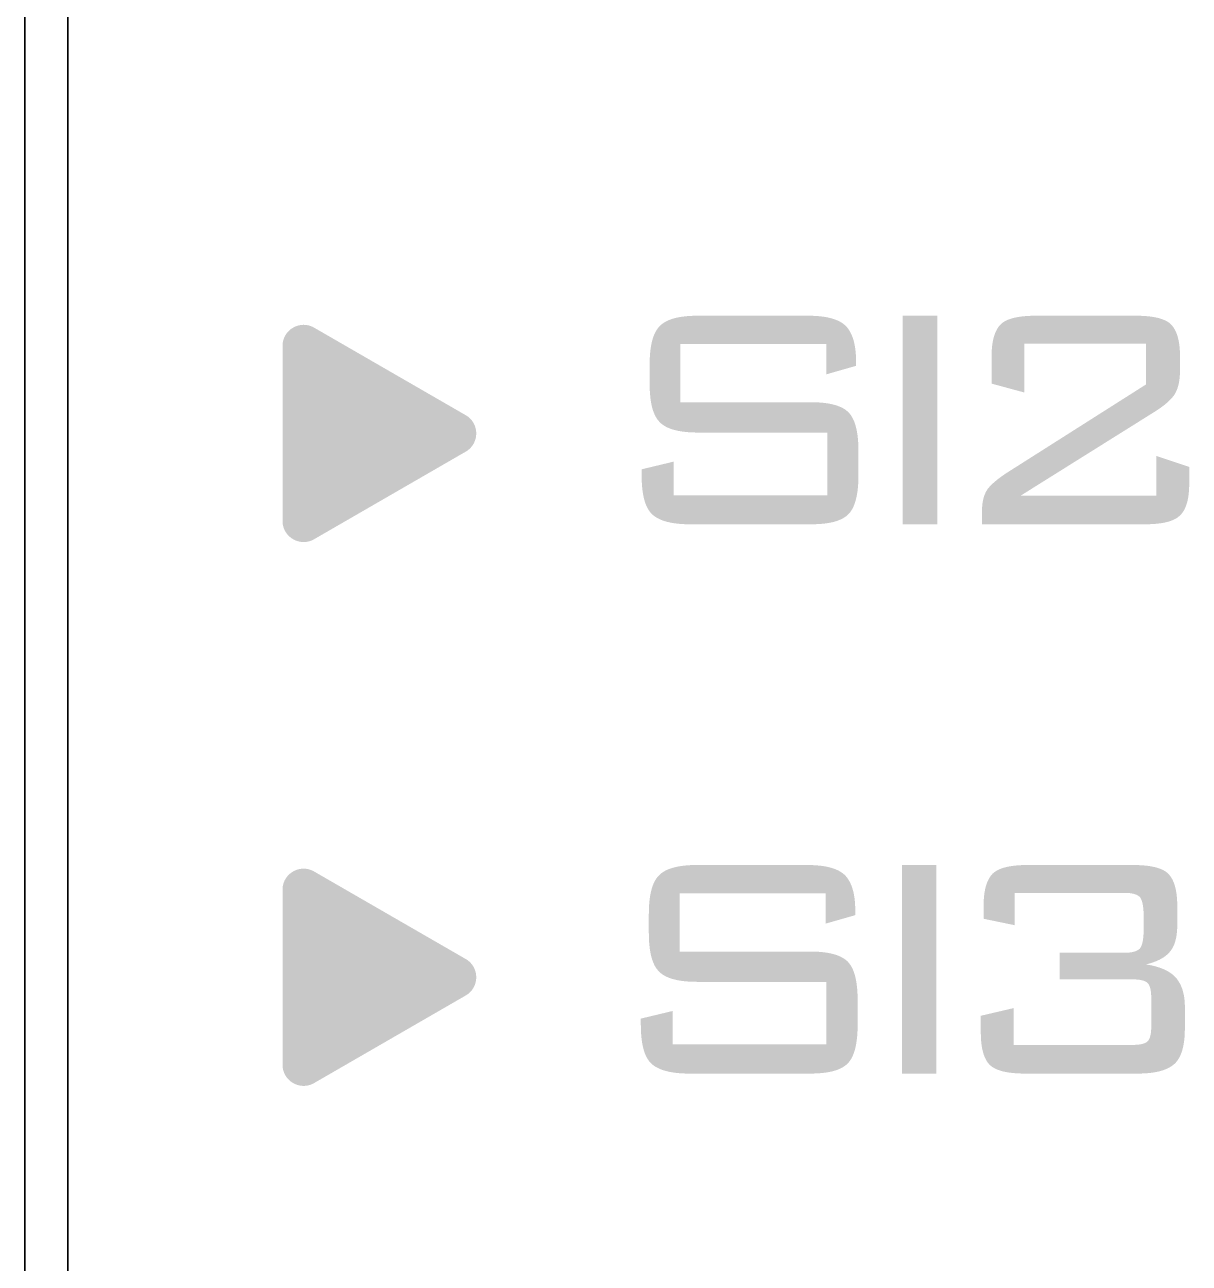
# Model space of a CAD drawing. Extents: x -45 to 645, y -160 to 467.
# Drawn here: x 204.26 to 212.39, y 161.57 to 170.21 of the extents above; entities that cross this region are included whole.
import ezdxf

# ---------------------------------------------------------------- set-up
doc = ezdxf.new("R2010")
doc.units = 0
doc.layers.add('预设值', color=7, linetype='Continuous', true_color=0x000000)

msp = doc.modelspace()

# ---------------------------------------------------------------- hatches: boundary and pattern name
at = {"layer": '预设值', "linetype": 'ByBlock'}
for points in [[(207.3382, 167.4873), (207.3428, 167.4846), (207.3472, 167.4818), (207.3514, 167.4788), (207.3555, 167.4757), (207.3595, 167.4726), (207.3633, 167.4693), (207.3669, 167.4659), (207.3705, 167.4624), (207.3738, 167.4588), (207.3771, 167.4552), (207.3802, 167.4514), (207.3831, 167.4476), (207.3859, 167.4437), (207.3886, 167.4397), (207.3911, 167.4356), (207.3935, 167.4315), (207.3957, 167.4273), (207.3978, 167.4231), (207.3997, 167.4188), (207.4015, 167.4145), (207.4032, 167.4101), (207.4047, 167.4056), (207.4061, 167.4012), (207.4073, 167.3967), (207.4084, 167.3921), (207.4093, 167.3876), (207.4101, 167.383), (207.4107, 167.3784), (207.4112, 167.3738), (207.4116, 167.3691), (207.4118, 167.3645), (207.4119, 167.3598), (207.4118, 167.3552), (207.4116, 167.3506), (207.4112, 167.3459), (207.4107, 167.3413), (207.4101, 167.3367), (207.4093, 167.3321), (207.4084, 167.3275), (207.4073, 167.323), (207.4061, 167.3185), (207.4047, 167.314), (207.4032, 167.3096), (207.4015, 167.3052), (207.3997, 167.3009), (207.3978, 167.2966), (207.3957, 167.2923), (207.3935, 167.2882), (207.3911, 167.284), (207.3886, 167.28), (207.3859, 167.276), (207.3831, 167.2721), (207.3802, 167.2683), (207.3771, 167.2645), (207.3738, 167.2609), (207.3705, 167.2573), (207.3669, 167.2538), (207.3633, 167.2504), (207.3595, 167.2471), (207.3555, 167.2439), (207.3514, 167.2409), (207.3472, 167.2379), (207.3428, 167.2351), (207.3382, 167.2323), (207.3382, 167.2323), (206.2802, 166.6212), (206.2756, 166.6187), (206.271, 166.6163), (206.2663, 166.6141), (206.2616, 166.6121), (206.2569, 166.6103), (206.2521, 166.6087), (206.2474, 166.6072), (206.2426, 166.6059), (206.2378, 166.6047), (206.233, 166.6038), (206.2282, 166.603), (206.2234, 166.6024), (206.2186, 166.6019), (206.2138, 166.6016), (206.2091, 166.6014), (206.2043, 166.6014), (206.1996, 166.6016), (206.1949, 166.6019), (206.1902, 166.6024), (206.1855, 166.603), (206.1809, 166.6038), (206.1763, 166.6047), (206.1717, 166.6057), (206.1672, 166.6069), (206.1627, 166.6083), (206.1583, 166.6098), (206.1539, 166.6114), (206.1496, 166.6131), (206.1454, 166.615), (206.1412, 166.617), (206.137, 166.6191), (206.133, 166.6214), (206.129, 166.6238), (206.125, 166.6263), (206.1212, 166.6289), (206.1174, 166.6317), (206.1138, 166.6345), (206.1102, 166.6375), (206.1067, 166.6406), (206.1033, 166.6438), (206.1, 166.6471), (206.0968, 166.6505), (206.0937, 166.6541), (206.0907, 166.6577), (206.0879, 166.6614), (206.0851, 166.6653), (206.0825, 166.6692), (206.08, 166.6732), (206.0776, 166.6773), (206.0753, 166.6815), (206.0732, 166.6858), (206.0712, 166.6902), (206.0694, 166.6947), (206.0677, 166.6993), (206.0661, 166.7039), (206.0647, 166.7086), (206.0635, 166.7134), (206.0624, 166.7183), (206.0614, 166.7232), (206.0606, 166.7283), (206.06, 166.7334), (206.0596, 166.7385), (206.0593, 166.7437), (206.0592, 166.749), (206.0592, 166.7491), (206.0592, 167.9706), (206.0593, 167.9759), (206.0596, 167.9811), (206.06, 167.9863), (206.0606, 167.9914), (206.0614, 167.9964), (206.0624, 168.0013), (206.0635, 168.0062), (206.0647, 168.011), (206.0661, 168.0157), (206.0677, 168.0203), (206.0694, 168.0249), (206.0712, 168.0293), (206.0732, 168.0337), (206.0753, 168.038), (206.0776, 168.0422), (206.08, 168.0463), (206.0825, 168.0504), (206.0851, 168.0543), (206.0879, 168.0581), (206.0907, 168.0618), (206.0937, 168.0655), (206.0968, 168.069), (206.1, 168.0724), (206.1033, 168.0757), (206.1067, 168.0789), (206.1102, 168.082), (206.1138, 168.085), (206.1174, 168.0879), (206.1212, 168.0906), (206.125, 168.0932), (206.129, 168.0957), (206.133, 168.0981), (206.137, 168.1004), (206.1412, 168.1025), (206.1454, 168.1045), (206.1496, 168.1064), (206.1539, 168.1082), (206.1583, 168.1098), (206.1627, 168.1112), (206.1672, 168.1126), (206.1717, 168.1138), (206.1763, 168.1148), (206.1809, 168.1157), (206.1855, 168.1165), (206.1902, 168.1171), (206.1949, 168.1176), (206.1996, 168.1179), (206.2043, 168.118), (206.2091, 168.118), (206.2138, 168.1179), (206.2186, 168.1176), (206.2234, 168.1171), (206.2282, 168.1164), (206.233, 168.1156), (206.2378, 168.1147), (206.2426, 168.1135), (206.2474, 168.1122), (206.2521, 168.1107), (206.2569, 168.1091), (206.2616, 168.1072), (206.2663, 168.1052), (206.271, 168.103), (206.2756, 168.1006), (206.2802, 168.098), (206.2803, 168.098)], [(209.8575, 167.7724), (209.8575, 167.9841), (209.8575, 167.9841), (208.8378, 167.9841), (208.8378, 167.9841), (208.8378, 167.5777), (208.8379, 167.5777), (209.7457, 167.5777), (209.7694, 167.5775), (209.7921, 167.5767), (209.8139, 167.5753), (209.8347, 167.5735), (209.8547, 167.571), (209.8643, 167.5696), (209.8737, 167.5681), (209.8828, 167.5664), (209.8917, 167.5645), (209.9004, 167.5626), (209.9088, 167.5604), (209.917, 167.5582), (209.925, 167.5558), (209.9327, 167.5533), (209.9402, 167.5506), (209.9474, 167.5478), (209.9544, 167.5448), (209.9612, 167.5417), (209.9677, 167.5384), (209.974, 167.535), (209.977, 167.5333), (209.98, 167.5315), (209.9829, 167.5297), (209.9858, 167.5278), (209.9886, 167.5259), (209.9914, 167.524), (209.9941, 167.522), (209.9967, 167.52), (209.9992, 167.5179), (210.0017, 167.5158), (210.0042, 167.5137), (210.0066, 167.5116), (210.0089, 167.5094), (210.0111, 167.5071), (210.0133, 167.5049), (210.0155, 167.5025), (210.0177, 167.5001), (210.0198, 167.4976), (210.0218, 167.4951), (210.0238, 167.4925), (210.0258, 167.4899), (210.0278, 167.4872), (210.0297, 167.4844), (210.0316, 167.4815), (210.0334, 167.4786), (210.0352, 167.4757), (210.037, 167.4726), (210.0387, 167.4695), (210.0421, 167.4632), (210.0453, 167.4565), (210.0484, 167.4497), (210.0513, 167.4425), (210.0541, 167.4351), (210.0568, 167.4275), (210.0593, 167.4196), (210.0617, 167.4115), (210.0639, 167.4031), (210.066, 167.3944), (210.068, 167.3855), (210.0698, 167.3763), (210.0714, 167.3669), (210.073, 167.3572), (210.0744, 167.3472), (210.0768, 167.3265), (210.0787, 167.3048), (210.08, 167.282), (210.0808, 167.2582), (210.081, 167.2333), (210.081, 167.2333), (210.081, 167.0697), (210.0808, 167.0453), (210.08, 167.0218), (210.0787, 166.9993), (210.0768, 166.9777), (210.0744, 166.9571), (210.0714, 166.9375), (210.0698, 166.928), (210.068, 166.9188), (210.066, 166.9098), (210.0639, 166.9011), (210.0617, 166.8926), (210.0593, 166.8844), (210.0568, 166.8764), (210.0541, 166.8687), (210.0513, 166.8612), (210.0484, 166.854), (210.0453, 166.847), (210.0421, 166.8403), (210.0387, 166.8339), (210.037, 166.8307), (210.0352, 166.8277), (210.0334, 166.8247), (210.0316, 166.8217), (210.0297, 166.8189), (210.0278, 166.816), (210.0258, 166.8133), (210.0238, 166.8106), (210.0218, 166.808), (210.0198, 166.8055), (210.0177, 166.803), (210.0155, 166.8006), (210.0133, 166.7982), (210.0111, 166.7959), (210.0089, 166.7937), (210.0066, 166.7915), (210.0042, 166.7894), (210.0018, 166.7872), (209.9993, 166.7852), (209.9967, 166.7831), (209.9941, 166.7811), (209.9915, 166.7791), (209.9888, 166.7772), (209.986, 166.7753), (209.9832, 166.7734), (209.9803, 166.7716), (209.9773, 166.7698), (209.9743, 166.7681), (209.9681, 166.7647), (209.9617, 166.7614), (209.955, 166.7583), (209.9481, 166.7553), (209.9409, 166.7525), (209.9335, 166.7498), (209.9259, 166.7473), (209.918, 166.7449), (209.9099, 166.7426), (209.9015, 166.7405), (209.8929, 166.7386), (209.884, 166.7367), (209.8749, 166.735), (209.8655, 166.7335), (209.8559, 166.732), (209.8359, 166.7296), (209.8149, 166.7277), (209.7929, 166.7264), (209.7698, 166.7256), (209.7457, 166.7253), (209.7457, 166.7253), (208.9048, 166.7253), (208.8807, 166.7256), (208.8576, 166.7265), (208.8354, 166.728), (208.8142, 166.7301), (208.794, 166.7327), (208.7843, 166.7342), (208.7748, 166.7359), (208.7656, 166.7377), (208.7566, 166.7397), (208.7478, 166.7418), (208.7393, 166.744), (208.7311, 166.7464), (208.723, 166.749), (208.7153, 166.7516), (208.7078, 166.7544), (208.7005, 166.7574), (208.6934, 166.7604), (208.6867, 166.7637), (208.6801, 166.767), (208.6738, 166.7705), (208.6678, 166.7741), (208.6648, 166.776), (208.662, 166.7779), (208.6592, 166.7798), (208.6564, 166.7818), (208.6537, 166.7838), (208.6511, 166.7858), (208.6485, 166.7879), (208.646, 166.79), (208.6436, 166.7921), (208.6412, 166.7943), (208.6389, 166.7965), (208.6366, 166.7987), (208.6344, 166.801), (208.6323, 166.8034), (208.6301, 166.8058), (208.628, 166.8082), (208.626, 166.8108), (208.6239, 166.8134), (208.622, 166.816), (208.62, 166.8187), (208.6181, 166.8215), (208.6162, 166.8243), (208.6144, 166.8272), (208.6126, 166.8302), (208.6108, 166.8332), (208.6091, 166.8363), (208.6057, 166.8427), (208.6025, 166.8493), (208.5994, 166.8561), (208.5965, 166.8632), (208.5937, 166.8706), (208.591, 166.8782), (208.5885, 166.886), (208.5862, 166.8941), (208.5839, 166.9025), (208.5818, 166.9111), (208.5799, 166.9199), (208.5781, 166.929), (208.5764, 166.9383), (208.5749, 166.9479), (208.5735, 166.9578), (208.5711, 166.9782), (208.5692, 166.9996), (208.5679, 167.022), (208.5671, 167.0454), (208.5668, 167.0697), (208.5668, 167.0697), (208.5668, 167.1092), (208.5669, 167.1092), (208.7903, 167.1628), (208.7903, 167.1628), (208.7903, 166.9285), (208.7904, 166.9285), (209.863, 166.9285), (209.863, 166.9286), (209.863, 167.366), (209.863, 167.366), (208.9579, 167.366), (208.9338, 167.3663), (208.9107, 167.3672), (208.8885, 167.3687), (208.8674, 167.3708), (208.8472, 167.3734), (208.8375, 167.3749), (208.8281, 167.3766), (208.8189, 167.3784), (208.8099, 167.3804), (208.8012, 167.3825), (208.7928, 167.3847), (208.7846, 167.3871), (208.7766, 167.3897), (208.769, 167.3923), (208.7615, 167.3951), (208.7544, 167.3981), (208.7475, 167.4011), (208.7408, 167.4044), (208.7344, 167.4077), (208.7283, 167.4112), (208.7253, 167.413), (208.7224, 167.4148), (208.7195, 167.4167), (208.7168, 167.4186), (208.714, 167.4205), (208.7114, 167.4225), (208.7088, 167.4245), (208.7063, 167.4265), (208.7038, 167.4286), (208.7014, 167.4307), (208.6991, 167.4328), (208.6969, 167.435), (208.6947, 167.4372), (208.6903, 167.4417), (208.6882, 167.4441), (208.686, 167.4465), (208.6839, 167.4489), (208.6819, 167.4514), (208.6798, 167.454), (208.6779, 167.4567), (208.6759, 167.4594), (208.674, 167.4622), (208.6721, 167.465), (208.6703, 167.4679), (208.6685, 167.4709), (208.6667, 167.4739), (208.665, 167.477), (208.6616, 167.4833), (208.6584, 167.4899), (208.6553, 167.4968), (208.6524, 167.5039), (208.6496, 167.5112), (208.6469, 167.5188), (208.6444, 167.5267), (208.6421, 167.5348), (208.6398, 167.5431), (208.6377, 167.5517), (208.6358, 167.5606), (208.634, 167.5696), (208.6323, 167.579), (208.6308, 167.5886), (208.6294, 167.5984), (208.627, 167.6188), (208.6251, 167.6402), (208.6238, 167.6626), (208.623, 167.686), (208.6227, 167.7103), (208.6227, 167.7103), (208.6227, 167.8373), (208.623, 167.8617), (208.6238, 167.8851), (208.6251, 167.9075), (208.627, 167.9289), (208.6294, 167.9493), (208.6308, 167.9591), (208.6323, 167.9687), (208.634, 167.978), (208.6358, 167.9871), (208.6377, 167.996), (208.6398, 168.0046), (208.6421, 168.0129), (208.6444, 168.021), (208.6469, 168.0288), (208.6496, 168.0364), (208.6524, 168.0438), (208.6553, 168.0509), (208.6584, 168.0577), (208.6616, 168.0644), (208.665, 168.0707), (208.6667, 168.0738), (208.6685, 168.0768), (208.6703, 168.0798), (208.6721, 168.0827), (208.674, 168.0855), (208.6759, 168.0883), (208.6779, 168.091), (208.6798, 168.0936), (208.6819, 168.0962), (208.6839, 168.0988), (208.686, 168.1012), (208.6882, 168.1036), (208.6903, 168.106), (208.6947, 168.1105), (208.6969, 168.1127), (208.6991, 168.1148), (208.7014, 168.117), (208.7038, 168.1191), (208.7063, 168.1211), (208.7088, 168.1232), (208.7114, 168.1252), (208.714, 168.1271), (208.7168, 168.1291), (208.7195, 168.131), (208.7224, 168.1328), (208.7253, 168.1347), (208.7283, 168.1365), (208.7344, 168.14), (208.7408, 168.1433), (208.7475, 168.1465), (208.7544, 168.1496), (208.7615, 168.1526), (208.769, 168.1554), (208.7766, 168.158), (208.7846, 168.1606), (208.7928, 168.1629), (208.8012, 168.1652), (208.8099, 168.1673), (208.8189, 168.1693), (208.8281, 168.1711), (208.8375, 168.1728), (208.8472, 168.1743), (208.8674, 168.1769), (208.8885, 168.179), (208.9107, 168.1805), (208.9338, 168.1813), (208.9579, 168.1816), (208.958, 168.1816), (209.7261, 168.1816), (209.7498, 168.1814), (209.7724, 168.1806), (209.7941, 168.1792), (209.8148, 168.1774), (209.8346, 168.1749), (209.8441, 168.1735), (209.8534, 168.172), (209.8625, 168.1703), (209.8713, 168.1684), (209.8799, 168.1665), (209.8883, 168.1644), (209.8964, 168.1621), (209.9043, 168.1597), (209.912, 168.1572), (209.9194, 168.1545), (209.9267, 168.1517), (209.9337, 168.1487), (209.9405, 168.1456), (209.947, 168.1424), (209.9534, 168.139), (209.9595, 168.1354), (209.9654, 168.1318), (209.9683, 168.1299), (209.9711, 168.1279), (209.9738, 168.126), (209.9765, 168.1239), (209.9792, 168.1219), (209.9818, 168.1198), (209.9843, 168.1177), (209.9868, 168.1156), (209.9893, 168.1134), (209.9916, 168.1111), (209.9939, 168.1089), (209.996, 168.1065), (209.9982, 168.1042), (210.0003, 168.1017), (210.0024, 168.0993), (210.0044, 168.0967), (210.0084, 168.0915), (210.0123, 168.0861), (210.016, 168.0805), (210.0196, 168.0747), (210.023, 168.0687), (210.0263, 168.0625), (210.0295, 168.0561), (210.0326, 168.0495), (210.0355, 168.0427), (210.0383, 168.0357), (210.0409, 168.0284), (210.0434, 168.021), (210.0458, 168.0134), (210.048, 168.0055), (210.0501, 167.9975), (210.052, 167.9892), (210.0538, 167.9808), (210.0555, 167.9721), (210.057, 167.9632), (210.0583, 167.9541), (210.0596, 167.9448), (210.0616, 167.9256), (210.0631, 167.9055), (210.0639, 167.8845), (210.0642, 167.8627), (210.0642, 167.8627), (210.0642, 167.8317), (210.0642, 167.8317)], [(210.6308, 166.7253), (210.3905, 166.7253), (210.3905, 166.7254), (210.3905, 168.1816), (210.3906, 168.1816), (210.6308, 168.1816), (210.6308, 168.1816)], [(211.0106, 167.7075), (211.0106, 167.8966), (211.0109, 167.9168), (211.0117, 167.9362), (211.013, 167.9547), (211.0148, 167.9724), (211.0159, 167.9809), (211.0171, 167.9892), (211.0185, 167.9973), (211.0199, 168.0052), (211.0215, 168.013), (211.0233, 168.0205), (211.0251, 168.0278), (211.0271, 168.0349), (211.0292, 168.0418), (211.0314, 168.0485), (211.0337, 168.055), (211.0362, 168.0613), (211.0388, 168.0675), (211.0415, 168.0734), (211.0443, 168.0791), (211.0472, 168.0847), (211.0503, 168.0901), (211.0534, 168.0952), (211.0567, 168.1002), (211.0601, 168.105), (211.0619, 168.1073), (211.0637, 168.1096), (211.0655, 168.1119), (211.0673, 168.114), (211.0692, 168.1162), (211.0711, 168.1183), (211.073, 168.1203), (211.0749, 168.1223), (211.0769, 168.1242), (211.079, 168.126), (211.0811, 168.1278), (211.0833, 168.1295), (211.0855, 168.1313), (211.0878, 168.133), (211.0901, 168.1346), (211.0925, 168.1363), (211.0949, 168.1379), (211.0975, 168.1394), (211.1, 168.141), (211.1027, 168.1425), (211.1081, 168.1455), (211.1137, 168.1483), (211.1196, 168.151), (211.1258, 168.1536), (211.1321, 168.1561), (211.1387, 168.1585), (211.1456, 168.1608), (211.1526, 168.1629), (211.1599, 168.1649), (211.1675, 168.1668), (211.1752, 168.1686), (211.1833, 168.1703), (211.1915, 168.1719), (211.2, 168.1733), (211.2177, 168.1759), (211.2364, 168.1779), (211.256, 168.1796), (211.2766, 168.1807), (211.2982, 168.1814), (211.3207, 168.1816), (211.3208, 168.1816), (212.0164, 168.1816), (212.039, 168.1814), (212.0606, 168.1807), (212.0812, 168.1796), (212.1008, 168.1779), (212.1195, 168.1759), (212.1372, 168.1733), (212.1457, 168.1719), (212.154, 168.1703), (212.162, 168.1686), (212.1698, 168.1668), (212.1773, 168.1649), (212.1846, 168.1629), (212.1917, 168.1608), (212.1985, 168.1585), (212.2051, 168.1561), (212.2115, 168.1536), (212.2176, 168.151), (212.2235, 168.1483), (212.2292, 168.1455), (212.2346, 168.1425), (212.2372, 168.141), (212.2398, 168.1394), (212.2423, 168.1379), (212.2448, 168.1363), (212.2472, 168.1346), (212.2495, 168.133), (212.2518, 168.1313), (212.254, 168.1295), (212.2562, 168.1278), (212.2583, 168.126), (212.2603, 168.1242), (212.2623, 168.1223), (212.2643, 168.1203), (212.2662, 168.1183), (212.2681, 168.1162), (212.27, 168.114), (212.2718, 168.1119), (212.2736, 168.1096), (212.2754, 168.1073), (212.2771, 168.105), (212.2805, 168.1002), (212.2838, 168.0952), (212.287, 168.0901), (212.29, 168.0847), (212.293, 168.0791), (212.2958, 168.0734), (212.2985, 168.0675), (212.3011, 168.0613), (212.3035, 168.055), (212.3059, 168.0485), (212.3081, 168.0418), (212.3102, 168.0349), (212.3121, 168.0278), (212.314, 168.0205), (212.3157, 168.013), (212.3173, 168.0052), (212.3187, 167.9973), (212.3201, 167.9892), (212.3213, 167.9809), (212.3224, 167.9724), (212.3242, 167.9547), (212.3255, 167.9362), (212.3263, 167.9168), (212.3265, 167.8966), (212.3265, 167.8966), (212.3265, 167.8063), (212.3264, 167.7928), (212.326, 167.7797), (212.3254, 167.7671), (212.3245, 167.7549), (212.3233, 167.7432), (212.3218, 167.7318), (212.3202, 167.7209), (212.3182, 167.7104), (212.316, 167.7002), (212.3135, 167.6905), (212.3121, 167.6858), (212.3107, 167.6811), (212.3093, 167.6766), (212.3077, 167.6722), (212.3061, 167.6678), (212.3045, 167.6635), (212.3027, 167.6594), (212.3009, 167.6553), (212.299, 167.6513), (212.2971, 167.6473), (212.2951, 167.6435), (212.293, 167.6397), (212.2909, 167.636), (212.2885, 167.6323), (212.286, 167.6285), (212.2834, 167.6247), (212.2806, 167.6208), (212.2776, 167.617), (212.2744, 167.6131), (212.2712, 167.6092), (212.2677, 167.6052), (212.2641, 167.6012), (212.2564, 167.5932), (212.2482, 167.5852), (212.2393, 167.577), (212.2298, 167.5688), (212.2198, 167.5605), (212.2092, 167.5522), (212.198, 167.5438), (212.1862, 167.5354), (212.1739, 167.5269), (212.1611, 167.5185), (212.1477, 167.51), (212.1477, 167.51), (211.2146, 166.9258), (211.2147, 166.9258), (212.1617, 166.9258), (212.1617, 166.9259), (212.1617, 167.2023), (212.1618, 167.2023), (212.3908, 167.1261), (212.3908, 167.1261), (212.3908, 167.0104), (212.3906, 166.9902), (212.3898, 166.9709), (212.3885, 166.9524), (212.3867, 166.9347), (212.3856, 166.9262), (212.3844, 166.9179), (212.383, 166.9098), (212.3815, 166.9019), (212.3799, 166.8942), (212.3782, 166.8868), (212.3764, 166.8795), (212.3744, 166.8725), (212.3723, 166.8656), (212.3701, 166.859), (212.3678, 166.8526), (212.3653, 166.8463), (212.3627, 166.8403), (212.36, 166.8345), (212.3572, 166.8289), (212.3543, 166.8235), (212.3512, 166.8183), (212.3496, 166.8157), (212.348, 166.8133), (212.3464, 166.8108), (212.3447, 166.8085), (212.3431, 166.8061), (212.3413, 166.8038), (212.3396, 166.8016), (212.3378, 166.7994), (212.336, 166.7973), (212.3342, 166.7952), (212.3323, 166.7932), (212.3304, 166.7912), (212.3285, 166.7893), (212.3225, 166.7835), (212.3204, 166.7816), (212.3182, 166.7798), (212.316, 166.7779), (212.3137, 166.7761), (212.3113, 166.7744), (212.3089, 166.7726), (212.3064, 166.7709), (212.3038, 166.7693), (212.3012, 166.7676), (212.2986, 166.766), (212.2958, 166.7644), (212.2931, 166.7629), (212.2873, 166.7599), (212.2813, 166.757), (212.2751, 166.7543), (212.2686, 166.7517), (212.2619, 166.7492), (212.2549, 166.7468), (212.2477, 166.7446), (212.2403, 166.7425), (212.2326, 166.7405), (212.2247, 166.7387), (212.2166, 166.7369), (212.2082, 166.7353), (212.1996, 166.7338), (212.1816, 166.7312), (212.1627, 166.7291), (212.1429, 166.7274), (212.1222, 166.7263), (212.1005, 166.7256), (212.0779, 166.7253), (212.0779, 166.7253), (210.9436, 166.7253), (210.9436, 166.7253), (210.9436, 166.8157), (210.9438, 166.8282), (210.9443, 166.8403), (210.9451, 166.8521), (210.9462, 166.8634), (210.9476, 166.8743), (210.9494, 166.8849), (210.9503, 166.8901), (210.9514, 166.8951), (210.9525, 166.9001), (210.9537, 166.905), (210.955, 166.9097), (210.9564, 166.9144), (210.9578, 166.919), (210.9593, 166.9236), (210.9609, 166.928), (210.9625, 166.9323), (210.9642, 166.9366), (210.966, 166.9407), (210.9679, 166.9448), (210.9698, 166.9488), (210.9718, 166.9527), (210.9738, 166.9565), (210.976, 166.9602), (210.9781, 166.9639), (210.9804, 166.9675), (210.9827, 166.9709), (210.9852, 166.9741), (210.9877, 166.9773), (210.9903, 166.9805), (210.9931, 166.9838), (210.9989, 166.9903), (211.0052, 166.9968), (211.0118, 167.0035), (211.019, 167.0102), (211.0265, 167.017), (211.0344, 167.0238), (211.0427, 167.0307), (211.0514, 167.0377), (211.0699, 167.0518), (211.0899, 167.0663), (211.1112, 167.0809), (211.1113, 167.081), (212.0891, 167.7018), (212.0891, 167.7019), (212.0891, 167.9869), (212.0891, 167.9869), (211.2397, 167.9869), (211.2397, 167.9869), (211.2397, 167.6454), (211.2397, 167.6454)], [(207.3382, 163.6902), (207.3428, 163.6875), (207.3472, 163.6847), (207.3514, 163.6817), (207.3555, 163.6786), (207.3595, 163.6754), (207.3633, 163.6722), (207.3669, 163.6688), (207.3705, 163.6653), (207.3738, 163.6617), (207.3771, 163.658), (207.3802, 163.6543), (207.3831, 163.6504), (207.3859, 163.6465), (207.3886, 163.6425), (207.3911, 163.6385), (207.3935, 163.6344), (207.3957, 163.6302), (207.3978, 163.6259), (207.3997, 163.6216), (207.4015, 163.6173), (207.4032, 163.6129), (207.4047, 163.6085), (207.4061, 163.604), (207.4073, 163.5995), (207.4084, 163.595), (207.4093, 163.5904), (207.4101, 163.5858), (207.4107, 163.5812), (207.4112, 163.5766), (207.4116, 163.5719), (207.4118, 163.5673), (207.4119, 163.5627), (207.4118, 163.558), (207.4116, 163.5534), (207.4112, 163.5487), (207.4107, 163.5441), (207.4101, 163.5395), (207.4093, 163.5349), (207.4084, 163.5304), (207.4073, 163.5258), (207.4061, 163.5213), (207.4047, 163.5168), (207.4032, 163.5124), (207.4015, 163.508), (207.3997, 163.5037), (207.3978, 163.4994), (207.3957, 163.4951), (207.3935, 163.491), (207.3911, 163.4868), (207.3886, 163.4828), (207.3859, 163.4788), (207.3831, 163.4749), (207.3802, 163.4711), (207.3771, 163.4673), (207.3738, 163.4637), (207.3705, 163.4601), (207.3669, 163.4566), (207.3633, 163.4532), (207.3595, 163.4499), (207.3555, 163.4467), (207.3514, 163.4437), (207.3472, 163.4407), (207.3428, 163.4379), (207.3382, 163.4351), (207.3382, 163.4351), (206.2802, 162.8241), (206.2756, 162.8216), (206.271, 162.8192), (206.2663, 162.817), (206.2616, 162.815), (206.2569, 162.8132), (206.2521, 162.8115), (206.2474, 162.8101), (206.2426, 162.8087), (206.2378, 162.8076), (206.233, 162.8066), (206.2282, 162.8058), (206.2234, 162.8052), (206.2186, 162.8047), (206.2138, 162.8044), (206.2091, 162.8043), (206.2043, 162.8043), (206.1996, 162.8044), (206.1949, 162.8048), (206.1902, 162.8052), (206.1855, 162.8058), (206.1809, 162.8066), (206.1763, 162.8075), (206.1717, 162.8086), (206.1672, 162.8098), (206.1627, 162.8111), (206.1583, 162.8126), (206.1539, 162.8142), (206.1496, 162.8159), (206.1454, 162.8178), (206.1412, 162.8198), (206.137, 162.8219), (206.133, 162.8242), (206.129, 162.8266), (206.125, 162.8291), (206.1212, 162.8317), (206.1174, 162.8345), (206.1138, 162.8373), (206.1102, 162.8403), (206.1067, 162.8434), (206.1033, 162.8466), (206.1, 162.8499), (206.0968, 162.8534), (206.0937, 162.8569), (206.0907, 162.8605), (206.0879, 162.8642), (206.0851, 162.8681), (206.0825, 162.872), (206.08, 162.876), (206.0776, 162.8801), (206.0753, 162.8843), (206.0732, 162.8886), (206.0712, 162.893), (206.0694, 162.8975), (206.0677, 162.9021), (206.0661, 162.9067), (206.0647, 162.9114), (206.0635, 162.9162), (206.0624, 162.9211), (206.0614, 162.926), (206.0606, 162.9311), (206.06, 162.9362), (206.0596, 162.9413), (206.0593, 162.9465), (206.0592, 162.9518), (206.0592, 162.9519), (206.0592, 164.1735), (206.0593, 164.1788), (206.0596, 164.184), (206.06, 164.1892), (206.0606, 164.1943), (206.0614, 164.1993), (206.0624, 164.2042), (206.0635, 164.2091), (206.0647, 164.2138), (206.0661, 164.2186), (206.0677, 164.2232), (206.0694, 164.2277), (206.0712, 164.2322), (206.0732, 164.2366), (206.0753, 164.2409), (206.0776, 164.2451), (206.08, 164.2492), (206.0825, 164.2532), (206.0851, 164.2571), (206.0879, 164.2609), (206.0907, 164.2647), (206.0937, 164.2683), (206.0968, 164.2718), (206.1, 164.2752), (206.1033, 164.2785), (206.1067, 164.2817), (206.1102, 164.2848), (206.1138, 164.2878), (206.1174, 164.2907), (206.1212, 164.2934), (206.125, 164.2961), (206.129, 164.2986), (206.133, 164.3009), (206.137, 164.3032), (206.1412, 164.3053), (206.1454, 164.3073), (206.1496, 164.3092), (206.1539, 164.311), (206.1583, 164.3126), (206.1627, 164.314), (206.1672, 164.3154), (206.1717, 164.3166), (206.1763, 164.3176), (206.1809, 164.3185), (206.1855, 164.3193), (206.1902, 164.3199), (206.1949, 164.3204), (206.1996, 164.3207), (206.2043, 164.3208), (206.2091, 164.3208), (206.2138, 164.3207), (206.2186, 164.3204), (206.2234, 164.3199), (206.2282, 164.3192), (206.233, 164.3184), (206.2378, 164.3175), (206.2426, 164.3163), (206.2474, 164.315), (206.2521, 164.3135), (206.2569, 164.3119), (206.2616, 164.31), (206.2663, 164.308), (206.271, 164.3058), (206.2756, 164.3034), (206.2802, 164.3008), (206.2803, 164.3008)], [(209.8519, 163.9371), (209.8519, 164.1488), (209.8519, 164.1488), (208.8322, 164.1488), (208.8322, 164.1488), (208.8322, 163.7424), (208.8323, 163.7424), (209.7402, 163.7424), (209.7639, 163.7422), (209.7866, 163.7414), (209.8084, 163.74), (209.8292, 163.7382), (209.8492, 163.7357), (209.8588, 163.7343), (209.8682, 163.7328), (209.8773, 163.7311), (209.8862, 163.7292), (209.8949, 163.7273), (209.9033, 163.7251), (209.9115, 163.7229), (209.9195, 163.7205), (209.9272, 163.718), (209.9347, 163.7153), (209.9419, 163.7125), (209.9489, 163.7095), (209.9557, 163.7064), (209.9622, 163.7031), (209.9685, 163.6997), (209.9715, 163.698), (209.9745, 163.6962), (209.9774, 163.6944), (209.9803, 163.6925), (209.9831, 163.6906), (209.9859, 163.6887), (209.9886, 163.6867), (209.9912, 163.6847), (209.9937, 163.6826), (209.9962, 163.6805), (209.9987, 163.6784), (210.0011, 163.6763), (210.0034, 163.6741), (210.0056, 163.6718), (210.0078, 163.6696), (210.01, 163.6672), (210.0122, 163.6648), (210.0143, 163.6624), (210.0163, 163.6598), (210.0183, 163.6572), (210.0203, 163.6546), (210.0223, 163.6519), (210.0242, 163.6491), (210.0261, 163.6463), (210.0279, 163.6434), (210.0297, 163.6404), (210.0315, 163.6374), (210.0332, 163.6343), (210.0366, 163.6279), (210.0398, 163.6213), (210.0429, 163.6144), (210.0458, 163.6073), (210.0486, 163.5999), (210.0512, 163.5923), (210.0538, 163.5844), (210.0561, 163.5762), (210.0584, 163.5678), (210.0604, 163.5592), (210.0624, 163.5503), (210.0642, 163.5411), (210.0659, 163.5317), (210.0674, 163.522), (210.0688, 163.512), (210.0712, 163.4913), (210.0731, 163.4696), (210.0744, 163.4468), (210.0752, 163.423), (210.0754, 163.3981), (210.0754, 163.3981), (210.0754, 163.2344), (210.0752, 163.21), (210.0744, 163.1865), (210.0731, 163.164), (210.0712, 163.1424), (210.0688, 163.1218), (210.0659, 163.1022), (210.0642, 163.0927), (210.0624, 163.0835), (210.0604, 163.0745), (210.0584, 163.0658), (210.0561, 163.0573), (210.0538, 163.0491), (210.0512, 163.0411), (210.0486, 163.0334), (210.0458, 163.0259), (210.0429, 163.0187), (210.0398, 163.0117), (210.0366, 163.005), (210.0332, 162.9986), (210.0315, 162.9954), (210.0297, 162.9924), (210.0279, 162.9894), (210.0261, 162.9864), (210.0242, 162.9836), (210.0223, 162.9807), (210.0203, 162.978), (210.0183, 162.9753), (210.0163, 162.9727), (210.0143, 162.9702), (210.0122, 162.9677), (210.01, 162.9653), (210.0078, 162.9629), (210.0056, 162.9606), (210.0034, 162.9584), (210.0011, 162.9562), (209.9987, 162.9541), (209.9963, 162.952), (209.9938, 162.9499), (209.9912, 162.9478), (209.9886, 162.9458), (209.986, 162.9439), (209.9833, 162.9419), (209.9805, 162.94), (209.9777, 162.9382), (209.9748, 162.9363), (209.9718, 162.9346), (209.9688, 162.9328), (209.9626, 162.9294), (209.9562, 162.9262), (209.9495, 162.9231), (209.9426, 162.9201), (209.9354, 162.9173), (209.928, 162.9146), (209.9204, 162.9121), (209.9125, 162.9097), (209.9044, 162.9074), (209.896, 162.9053), (209.8874, 162.9033), (209.8785, 162.9015), (209.8694, 162.8998), (209.86, 162.8983), (209.8504, 162.8968), (209.8304, 162.8944), (209.8094, 162.8925), (209.7874, 162.8912), (209.7643, 162.8904), (209.7402, 162.8901), (209.7402, 162.8901), (208.8993, 162.8901), (208.8752, 162.8904), (208.8521, 162.8913), (208.8299, 162.8928), (208.8087, 162.8949), (208.7885, 162.8975), (208.7788, 162.899), (208.7693, 162.9007), (208.7601, 162.9025), (208.7511, 162.9045), (208.7423, 162.9066), (208.7338, 162.9088), (208.7256, 162.9112), (208.7175, 162.9138), (208.7098, 162.9164), (208.7023, 162.9192), (208.695, 162.9222), (208.6879, 162.9252), (208.6812, 162.9285), (208.6746, 162.9318), (208.6683, 162.9353), (208.6623, 162.9389), (208.6593, 162.9408), (208.6565, 162.9427), (208.6537, 162.9446), (208.6509, 162.9466), (208.6482, 162.9486), (208.6456, 162.9506), (208.643, 162.9527), (208.6405, 162.9548), (208.6381, 162.9569), (208.6357, 162.9591), (208.6334, 162.9613), (208.6311, 162.9635), (208.6289, 162.9658), (208.6268, 162.9682), (208.6246, 162.9706), (208.6225, 162.973), (208.6205, 162.9755), (208.6184, 162.9781), (208.6165, 162.9808), (208.6145, 162.9835), (208.6126, 162.9863), (208.6107, 162.9891), (208.6089, 162.992), (208.6071, 162.995), (208.6053, 162.998), (208.6035, 163.0011), (208.6002, 163.0074), (208.597, 163.014), (208.5939, 163.0209), (208.5909, 163.028), (208.5882, 163.0353), (208.5855, 163.0429), (208.583, 163.0508), (208.5806, 163.0589), (208.5784, 163.0672), (208.5763, 163.0758), (208.5743, 163.0847), (208.5725, 163.0937), (208.5708, 163.1031), (208.5693, 163.1127), (208.5679, 163.1225), (208.5655, 163.1429), (208.5636, 163.1643), (208.5623, 163.1867), (208.5615, 163.2101), (208.5612, 163.2344), (208.5612, 163.2344), (208.5612, 163.2739), (208.5613, 163.2739), (208.7847, 163.3275), (208.7847, 163.3275), (208.7847, 163.0933), (208.7848, 163.0933), (209.8575, 163.0933), (209.8575, 163.0934), (209.8575, 163.5307), (209.8575, 163.5307), (208.9524, 163.5307), (208.9283, 163.531), (208.9052, 163.5319), (208.883, 163.5334), (208.8619, 163.5355), (208.8417, 163.5381), (208.832, 163.5396), (208.8226, 163.5413), (208.8134, 163.5431), (208.8044, 163.5451), (208.7957, 163.5472), (208.7873, 163.5494), (208.7791, 163.5518), (208.7711, 163.5544), (208.7635, 163.557), (208.756, 163.5598), (208.7489, 163.5628), (208.742, 163.5658), (208.7353, 163.5691), (208.7289, 163.5724), (208.7228, 163.5759), (208.7198, 163.5777), (208.7169, 163.5795), (208.714, 163.5814), (208.7113, 163.5833), (208.7085, 163.5852), (208.7059, 163.5872), (208.7033, 163.5892), (208.7008, 163.5912), (208.6983, 163.5933), (208.6959, 163.5954), (208.6936, 163.5975), (208.6914, 163.5997), (208.6892, 163.6019), (208.6848, 163.6064), (208.6827, 163.6088), (208.6805, 163.6112), (208.6784, 163.6136), (208.6764, 163.6162), (208.6743, 163.6188), (208.6724, 163.6214), (208.6704, 163.6241), (208.6685, 163.6269), (208.6666, 163.6297), (208.6648, 163.6326), (208.663, 163.6356), (208.6612, 163.6386), (208.6594, 163.6417), (208.6561, 163.6481), (208.6529, 163.6547), (208.6498, 163.6615), (208.6468, 163.6686), (208.6441, 163.676), (208.6414, 163.6836), (208.6389, 163.6914), (208.6365, 163.6995), (208.6343, 163.7079), (208.6322, 163.7165), (208.6302, 163.7253), (208.6284, 163.7344), (208.6267, 163.7437), (208.6252, 163.7533), (208.6238, 163.7632), (208.6214, 163.7836), (208.6195, 163.805), (208.6182, 163.8274), (208.6174, 163.8508), (208.6171, 163.8751), (208.6171, 163.8751), (208.6171, 164.002), (208.6174, 164.0264), (208.6182, 164.0498), (208.6195, 164.0722), (208.6214, 164.0936), (208.6238, 164.114), (208.6252, 164.1239), (208.6267, 164.1334), (208.6284, 164.1428), (208.6302, 164.1519), (208.6322, 164.1607), (208.6343, 164.1693), (208.6365, 164.1776), (208.6389, 164.1857), (208.6414, 164.1936), (208.6441, 164.2012), (208.6468, 164.2085), (208.6498, 164.2156), (208.6529, 164.2225), (208.6561, 164.2291), (208.6594, 164.2355), (208.6612, 164.2386), (208.663, 164.2416), (208.6648, 164.2445), (208.6666, 164.2474), (208.6685, 164.2503), (208.6704, 164.2531), (208.6724, 164.2558), (208.6743, 164.2584), (208.6764, 164.261), (208.6784, 164.2635), (208.6805, 164.266), (208.6827, 164.2684), (208.6848, 164.2708), (208.6892, 164.2753), (208.6914, 164.2775), (208.6936, 164.2796), (208.6959, 164.2818), (208.6983, 164.2839), (208.7008, 164.2859), (208.7033, 164.288), (208.7059, 164.2899), (208.7085, 164.2919), (208.7113, 164.2938), (208.714, 164.2957), (208.7169, 164.2976), (208.7198, 164.2994), (208.7228, 164.3012), (208.7289, 164.3047), (208.7353, 164.3081), (208.742, 164.3113), (208.7489, 164.3144), (208.756, 164.3173), (208.7635, 164.3201), (208.7711, 164.3228), (208.7791, 164.3253), (208.7873, 164.3277), (208.7957, 164.33), (208.8044, 164.3321), (208.8134, 164.334), (208.8226, 164.3358), (208.832, 164.3375), (208.8417, 164.3391), (208.8619, 164.3417), (208.883, 164.3438), (208.9052, 164.3453), (208.9283, 164.3461), (208.9524, 164.3464), (208.9525, 164.3464), (209.7206, 164.3463), (209.7442, 164.3461), (209.7669, 164.3453), (209.7885, 164.3439), (209.8092, 164.3421), (209.829, 164.3397), (209.8385, 164.3382), (209.8478, 164.3367), (209.8569, 164.335), (209.8657, 164.3332), (209.8743, 164.3312), (209.8827, 164.3291), (209.8908, 164.3268), (209.8987, 164.3245), (209.9064, 164.3219), (209.9138, 164.3192), (209.9211, 164.3164), (209.9281, 164.3135), (209.9349, 164.3104), (209.9414, 164.3071), (209.9478, 164.3037), (209.9539, 164.3002), (209.9598, 164.2965), (209.9627, 164.2946), (209.9655, 164.2927), (209.9682, 164.2907), (209.9709, 164.2887), (209.9736, 164.2866), (209.9762, 164.2845), (209.9787, 164.2824), (209.9812, 164.2803), (209.9837, 164.2781), (209.986, 164.2758), (209.9883, 164.2736), (209.9904, 164.2712), (209.9926, 164.2689), (209.9947, 164.2664), (209.9968, 164.264), (209.9988, 164.2614), (210.0028, 164.2563), (210.0067, 164.2509), (210.0104, 164.2453), (210.014, 164.2395), (210.0174, 164.2335), (210.0208, 164.2273), (210.024, 164.2209), (210.027, 164.2142), (210.0299, 164.2074), (210.0327, 164.2004), (210.0353, 164.1932), (210.0378, 164.1858), (210.0402, 164.1781), (210.0424, 164.1703), (210.0445, 164.1622), (210.0465, 164.154), (210.0483, 164.1455), (210.0499, 164.1369), (210.0514, 164.128), (210.0528, 164.1189), (210.0541, 164.1096), (210.0561, 164.0903), (210.0576, 164.0703), (210.0584, 164.0493), (210.0587, 164.0275), (210.0587, 164.0275), (210.0587, 163.9964), (210.0587, 163.9964)], [(210.6251, 162.8901), (210.3848, 162.8901), (210.3848, 162.8902), (210.3848, 164.3464), (210.3849, 164.3464), (210.6251, 164.3464), (210.6251, 164.3464)], [(212.0306, 162.8901), (211.2455, 162.8901), (211.223, 162.8904), (211.2014, 162.8911), (211.1808, 162.8922), (211.1612, 162.8939), (211.1425, 162.8959), (211.1248, 162.8985), (211.1163, 162.8999), (211.1081, 162.9015), (211.1, 162.9032), (211.0923, 162.905), (211.0847, 162.9069), (211.0774, 162.9089), (211.0703, 162.911), (211.0635, 162.9133), (211.0569, 162.9157), (211.0505, 162.9182), (211.0444, 162.9208), (211.0385, 162.9235), (211.0328, 162.9263), (211.0274, 162.9292), (211.0248, 162.9308), (211.0222, 162.9323), (211.0197, 162.9339), (211.0172, 162.9355), (211.0148, 162.9371), (211.0125, 162.9388), (211.0102, 162.9405), (211.008, 162.9422), (211.0058, 162.9439), (211.0037, 162.9457), (211.0016, 162.9475), (210.9996, 162.9493), (210.9977, 162.9512), (210.9958, 162.9532), (210.9939, 162.9552), (210.992, 162.9572), (210.9902, 162.9593), (210.9884, 162.9614), (210.9866, 162.9636), (210.9849, 162.9659), (210.9831, 162.9682), (210.9814, 162.9706), (210.9798, 162.973), (210.9782, 162.9755), (210.9766, 162.978), (210.975, 162.9806), (210.9719, 162.9859), (210.969, 162.9914), (210.9662, 162.9971), (210.9635, 163.003), (210.9609, 163.0092), (210.9585, 163.0155), (210.9561, 163.0221), (210.9539, 163.0289), (210.9518, 163.0358), (210.9499, 163.043), (210.948, 163.0504), (210.9463, 163.058), (210.9447, 163.0658), (210.9432, 163.0738), (210.9419, 163.082), (210.9407, 163.0904), (210.9396, 163.099), (210.9378, 163.1169), (210.9365, 163.1355), (210.9357, 163.1549), (210.9354, 163.1751), (210.9354, 163.1751), (210.9354, 163.2937), (210.9355, 163.2937), (211.1645, 163.3473), (211.1645, 163.3473), (211.1645, 163.0905), (211.1646, 163.0905), (211.9971, 163.0905), (212.0069, 163.0906), (212.0161, 163.0909), (212.0249, 163.0914), (212.0333, 163.0921), (212.0412, 163.093), (212.0487, 163.0941), (212.0523, 163.0947), (212.0558, 163.0954), (212.0591, 163.0961), (212.0624, 163.0969), (212.0656, 163.0977), (212.0686, 163.0986), (212.0716, 163.0995), (212.0744, 163.1004), (212.0771, 163.1015), (212.0798, 163.1025), (212.0823, 163.1036), (212.0847, 163.1048), (212.0859, 163.1054), (212.087, 163.106), (212.0882, 163.1066), (212.0892, 163.1073), (212.0903, 163.1079), (212.0914, 163.1086), (212.0924, 163.1093), (212.0934, 163.11), (212.0944, 163.1107), (212.0953, 163.1114), (212.0962, 163.1121), (212.0971, 163.1129), (212.098, 163.1136), (212.0988, 163.1144), (212.0996, 163.1152), (212.1004, 163.1159), (212.1012, 163.1167), (212.102, 163.1176), (212.1027, 163.1184), (212.1035, 163.1193), (212.1042, 163.1202), (212.1049, 163.1211), (212.1057, 163.1221), (212.1063, 163.1231), (212.107, 163.1241), (212.1077, 163.1251), (212.1084, 163.1262), (212.109, 163.1273), (212.1096, 163.1284), (212.1103, 163.1295), (212.1115, 163.1318), (212.1126, 163.1343), (212.1137, 163.1368), (212.1148, 163.1395), (212.1158, 163.1423), (212.1168, 163.1451), (212.1177, 163.1481), (212.1185, 163.1512), (212.1193, 163.1544), (212.1201, 163.1577), (212.1208, 163.1611), (212.1215, 163.1646), (212.1221, 163.1682), (212.1232, 163.1758), (212.1241, 163.1838), (212.1248, 163.1923), (212.1252, 163.2012), (212.1255, 163.2105), (212.1256, 163.2203), (212.1256, 163.2204), (212.1256, 163.415), (212.1255, 163.4249), (212.1252, 163.4343), (212.1248, 163.4434), (212.1241, 163.452), (212.1232, 163.4603), (212.1221, 163.4681), (212.1215, 163.4718), (212.1208, 163.4755), (212.1201, 163.479), (212.1193, 163.4824), (212.1185, 163.4857), (212.1177, 163.489), (212.1168, 163.4921), (212.1158, 163.4951), (212.1148, 163.4979), (212.1137, 163.5007), (212.1126, 163.5034), (212.1115, 163.5059), (212.1103, 163.5084), (212.1096, 163.5096), (212.109, 163.5107), (212.1084, 163.5118), (212.1077, 163.5129), (212.107, 163.514), (212.1063, 163.515), (212.1057, 163.5161), (212.1049, 163.517), (212.1042, 163.518), (212.1035, 163.5189), (212.1027, 163.5198), (212.102, 163.5207), (212.1012, 163.5215), (212.1004, 163.5223), (212.0996, 163.5231), (212.0988, 163.5239), (212.098, 163.5247), (212.0971, 163.5254), (212.0962, 163.5261), (212.0952, 163.5269), (212.0943, 163.5276), (212.0933, 163.5283), (212.0922, 163.529), (212.0912, 163.5296), (212.0901, 163.5303), (212.089, 163.531), (212.0879, 163.5316), (212.0867, 163.5322), (212.0843, 163.5334), (212.0818, 163.5346), (212.0792, 163.5357), (212.0765, 163.5368), (212.0737, 163.5378), (212.0708, 163.5388), (212.0677, 163.5397), (212.0646, 163.5406), (212.0614, 163.5414), (212.0581, 163.5421), (212.0547, 163.5429), (212.0511, 163.5435), (212.0475, 163.5442), (212.04, 163.5453), (212.0322, 163.5461), (212.0239, 163.5468), (212.0153, 163.5473), (212.0064, 163.5476), (211.9971, 163.5477), (211.9971, 163.5477), (211.4858, 163.5477), (211.4858, 163.5478), (211.4858, 163.7339), (211.4859, 163.7339), (211.944, 163.7339), (211.9533, 163.7341), (211.9622, 163.7345), (211.9708, 163.7351), (211.9791, 163.736), (211.983, 163.7366), (211.9869, 163.7372), (211.9907, 163.7378), (211.9944, 163.7386), (211.998, 163.7393), (212.0016, 163.7402), (212.005, 163.7411), (212.0083, 163.7421), (212.0115, 163.7431), (212.0147, 163.7442), (212.0177, 163.7453), (212.0206, 163.7465), (212.0234, 163.7478), (212.0261, 163.7491), (212.0288, 163.7504), (212.0313, 163.7518), (212.0325, 163.7526), (212.0337, 163.7533), (212.0348, 163.7541), (212.036, 163.7548), (212.0371, 163.7556), (212.0382, 163.7564), (212.0392, 163.7572), (212.0402, 163.758), (212.0412, 163.7589), (212.0422, 163.7597), (212.0431, 163.7606), (212.0441, 163.7614), (212.045, 163.7623), (212.0458, 163.7632), (212.0466, 163.7641), (212.0474, 163.765), (212.0482, 163.7661), (212.049, 163.7672), (212.0497, 163.7683), (212.0505, 163.7695), (212.0512, 163.7707), (212.0519, 163.7719), (212.0526, 163.7731), (212.0533, 163.7744), (212.0547, 163.7771), (212.056, 163.7799), (212.0572, 163.7828), (212.0584, 163.7858), (212.0596, 163.7889), (212.0607, 163.7922), (212.0617, 163.7956), (212.0627, 163.7992), (212.0637, 163.8029), (212.0646, 163.8067), (212.0654, 163.8107), (212.0663, 163.8148), (212.0677, 163.8234), (212.069, 163.8326), (212.0701, 163.8424), (212.071, 163.8527), (212.0717, 163.8637), (212.0721, 163.8754), (212.0725, 163.9005), (212.0725, 163.9005), (212.0725, 163.9851), (212.0721, 164.0095), (212.0717, 164.0208), (212.071, 164.0317), (212.0701, 164.042), (212.069, 164.0518), (212.0677, 164.0611), (212.0663, 164.0698), (212.0654, 164.074), (212.0646, 164.078), (212.0637, 164.0819), (212.0627, 164.0857), (212.0617, 164.0893), (212.0607, 164.0928), (212.0596, 164.0962), (212.0584, 164.0995), (212.0572, 164.1026), (212.056, 164.1055), (212.0547, 164.1084), (212.0533, 164.1111), (212.0526, 164.1124), (212.0519, 164.1137), (212.0512, 164.1149), (212.0505, 164.1161), (212.0497, 164.1173), (212.049, 164.1185), (212.0482, 164.1196), (212.0474, 164.1206), (212.0466, 164.1216), (212.0458, 164.1225), (212.045, 164.1234), (212.0441, 164.1242), (212.0431, 164.1251), (212.0422, 164.126), (212.0412, 164.1268), (212.0402, 164.1276), (212.0392, 164.1284), (212.0382, 164.1293), (212.0371, 164.13), (212.036, 164.1308), (212.0348, 164.1316), (212.0337, 164.1323), (212.0325, 164.1331), (212.0313, 164.1338), (212.0288, 164.1352), (212.0261, 164.1366), (212.0234, 164.1379), (212.0206, 164.1391), (212.0177, 164.1403), (212.0147, 164.1414), (212.0115, 164.1425), (212.0083, 164.1435), (212.005, 164.1445), (212.0016, 164.1454), (211.998, 164.1462), (211.9944, 164.147), (211.9907, 164.1478), (211.9869, 164.1484), (211.983, 164.149), (211.9791, 164.1496), (211.9708, 164.1505), (211.9622, 164.1511), (211.9533, 164.1515), (211.944, 164.1516), (211.944, 164.1516), (211.1729, 164.1516), (211.1729, 164.1516), (211.1729, 163.9259), (211.1729, 163.9259), (210.955, 163.971), (210.955, 163.971), (210.9549, 164.0613), (210.9552, 164.0816), (210.956, 164.1009), (210.9573, 164.1194), (210.9591, 164.1371), (210.9602, 164.1457), (210.9614, 164.154), (210.9628, 164.1621), (210.9642, 164.17), (210.9658, 164.1777), (210.9676, 164.1852), (210.9694, 164.1926), (210.9714, 164.1997), (210.9735, 164.2066), (210.9757, 164.2133), (210.978, 164.2198), (210.9805, 164.2261), (210.9831, 164.2323), (210.9858, 164.2382), (210.9886, 164.2439), (210.9915, 164.2495), (210.9946, 164.2549), (210.9977, 164.26), (211.001, 164.265), (211.0044, 164.2698), (211.0062, 164.2721), (211.008, 164.2744), (211.0098, 164.2767), (211.0116, 164.2788), (211.0135, 164.281), (211.0154, 164.2831), (211.0173, 164.2851), (211.0192, 164.2871), (211.0212, 164.289), (211.0233, 164.2908), (211.0254, 164.2926), (211.0276, 164.2943), (211.0298, 164.296), (211.0321, 164.2977), (211.0344, 164.2994), (211.0368, 164.301), (211.0392, 164.3026), (211.0418, 164.3042), (211.0443, 164.3058), (211.047, 164.3073), (211.0524, 164.3102), (211.058, 164.3131), (211.0639, 164.3158), (211.0701, 164.3184), (211.0764, 164.3209), (211.083, 164.3233), (211.0899, 164.3255), (211.0969, 164.3277), (211.1042, 164.3297), (211.1118, 164.3316), (211.1196, 164.3334), (211.1276, 164.3351), (211.1358, 164.3366), (211.1443, 164.3381), (211.162, 164.3406), (211.1807, 164.3427), (211.2004, 164.3444), (211.221, 164.3455), (211.2426, 164.3462), (211.2651, 164.3464), (211.2652, 164.3464), (211.9971, 164.3463), (212.0197, 164.3461), (212.0413, 164.3454), (212.0619, 164.3443), (212.0815, 164.3426), (212.1002, 164.3406), (212.1179, 164.338), (212.1264, 164.3366), (212.1346, 164.335), (212.1426, 164.3333), (212.1504, 164.3316), (212.158, 164.3296), (212.1653, 164.3276), (212.1723, 164.3255), (212.1792, 164.3232), (212.1858, 164.3209), (212.1921, 164.3184), (212.1982, 164.3158), (212.2041, 164.3131), (212.2098, 164.3102), (212.2152, 164.3073), (212.2179, 164.3058), (212.2204, 164.3042), (212.2229, 164.3026), (212.2254, 164.301), (212.2278, 164.2994), (212.2301, 164.2977), (212.2324, 164.296), (212.2346, 164.2943), (212.2368, 164.2926), (212.2389, 164.2908), (212.2409, 164.289), (212.2429, 164.2871), (212.2449, 164.2851), (212.2468, 164.2831), (212.2487, 164.281), (212.2506, 164.2788), (212.2524, 164.2766), (212.2542, 164.2744), (212.256, 164.2721), (212.2577, 164.2698), (212.2611, 164.265), (212.2644, 164.26), (212.2676, 164.2548), (212.2707, 164.2495), (212.2736, 164.2439), (212.2764, 164.2382), (212.2791, 164.2322), (212.2817, 164.2261), (212.2842, 164.2198), (212.2865, 164.2133), (212.2887, 164.2065), (212.2908, 164.1996), (212.2928, 164.1925), (212.2946, 164.1852), (212.2963, 164.1777), (212.2979, 164.17), (212.2994, 164.1621), (212.3008, 164.154), (212.302, 164.1456), (212.3031, 164.1371), (212.3049, 164.1194), (212.3062, 164.1009), (212.307, 164.0816), (212.3072, 164.0613), (212.3072, 164.0613), (212.3072, 163.9287), (212.307, 163.9131), (212.3065, 163.898), (212.3055, 163.8835), (212.3041, 163.8695), (212.3023, 163.856), (212.3013, 163.8494), (212.3002, 163.843), (212.2989, 163.8367), (212.2976, 163.8306), (212.2962, 163.8245), (212.2947, 163.8186), (212.293, 163.8129), (212.2913, 163.8073), (212.2895, 163.8018), (212.2876, 163.7964), (212.2856, 163.7912), (212.2835, 163.7861), (212.2812, 163.7811), (212.2789, 163.7763), (212.2765, 163.7716), (212.274, 163.767), (212.2714, 163.7626), (212.2687, 163.7583), (212.2659, 163.7541), (212.263, 163.7501), (212.26, 163.7462), (212.2537, 163.7385), (212.2504, 163.7347), (212.2469, 163.7309), (212.2433, 163.7272), (212.2396, 163.7236), (212.2357, 163.7201), (212.2317, 163.7166), (212.2276, 163.7133), (212.2234, 163.71), (212.219, 163.7067), (212.2145, 163.7036), (212.2098, 163.7005), (212.205, 163.6975), (212.2001, 163.6945), (212.1951, 163.6917), (212.1899, 163.6889), (212.1846, 163.6861), (212.1792, 163.6834), (212.1736, 163.6808), (212.1679, 163.6783), (212.1561, 163.6733), (212.1438, 163.6687), (212.131, 163.6642), (212.1176, 163.66), (212.1037, 163.656), (212.0893, 163.6521), (212.1069, 163.6493), (212.1238, 163.6461), (212.1401, 163.6424), (212.1558, 163.6384), (212.1709, 163.634), (212.1783, 163.6317), (212.1854, 163.6293), (212.1925, 163.6267), (212.1993, 163.6241), (212.206, 163.6214), (212.2126, 163.6186), (212.219, 163.6157), (212.2253, 163.6127), (212.2313, 163.6097), (212.2373, 163.6065), (212.2431, 163.6033), (212.2487, 163.5999), (212.2541, 163.5965), (212.2594, 163.593), (212.2646, 163.5894), (212.2695, 163.5857), (212.2744, 163.5819), (212.279, 163.5781), (212.2835, 163.5742), (212.2879, 163.5701), (212.292, 163.566), (212.296, 163.5618), (212.2999, 163.5573), (212.3037, 163.5526), (212.3073, 163.5478), (212.3108, 163.5429), (212.3142, 163.5379), (212.3175, 163.5327), (212.3207, 163.5275), (212.3238, 163.5221), (212.3267, 163.5166), (212.3295, 163.511), (212.3322, 163.5052), (212.3348, 163.4994), (212.3373, 163.4934), (212.3396, 163.4873), (212.3418, 163.4811), (212.3439, 163.4747), (212.3459, 163.4682), (212.3477, 163.4616), (212.3494, 163.4549), (212.351, 163.448), (212.3525, 163.4411), (212.3539, 163.434), (212.3551, 163.4267), (212.3562, 163.4194), (212.3572, 163.4119), (212.358, 163.4043), (212.3587, 163.3965), (212.3593, 163.3887), (212.3601, 163.3725), (212.3603, 163.3558), (212.3603, 163.3558), (212.3603, 163.2033), (212.36, 163.1815), (212.3592, 163.1605), (212.3577, 163.1403), (212.3557, 163.121), (212.3544, 163.1116), (212.353, 163.1024), (212.3515, 163.0935), (212.3499, 163.0848), (212.3481, 163.0763), (212.3461, 163.068), (212.344, 163.0599), (212.3418, 163.0521), (212.3394, 163.0444), (212.3369, 163.037), (212.3343, 163.0299), (212.3315, 163.0229), (212.3286, 163.0162), (212.3256, 163.0097), (212.3224, 163.0034), (212.319, 162.9974), (212.3173, 162.9945), (212.3156, 162.9916), (212.3138, 162.9888), (212.312, 162.9861), (212.3101, 162.9834), (212.3083, 162.9808), (212.3063, 162.9782), (212.3044, 162.9757), (212.3024, 162.9733), (212.3004, 162.9709), (212.2984, 162.9685), (212.2963, 162.9663), (212.2942, 162.9641), (212.292, 162.9619), (212.2899, 162.9599), (212.2876, 162.9578), (212.2828, 162.9537), (212.2803, 162.9516), (212.2778, 162.9496), (212.2726, 162.9458), (212.2672, 162.942), (212.2616, 162.9383), (212.2558, 162.9348), (212.2498, 162.9315), (212.2435, 162.9282), (212.2371, 162.9251), (212.2305, 162.9222), (212.2237, 162.9193), (212.2166, 162.9166), (212.2094, 162.914), (212.2019, 162.9116), (212.1942, 162.9093), (212.1864, 162.9071), (212.1783, 162.905), (212.17, 162.9031), (212.1614, 162.9013), (212.1527, 162.8997), (212.1437, 162.8981), (212.1346, 162.8968), (212.1156, 162.8944), (212.0957, 162.8925), (212.0749, 162.8912), (212.0532, 162.8904)]]:
    msp.add_hatch(color=0, dxfattribs=at).paths.add_polyline_path(points, flags=0)

# ---------------------------------------------------------------- linework, layer by layer
at = {"color": 7, "lineweight": 35}
for p, q in [((204.2592, 189.0624), (204.2592, 141.8624)), ((204.2592, 189.0624), (204.2592, 141.8624)), ((204.5592, 189.0624), (204.5592, 141.8624)), ((204.5592, 189.0624), (204.5592, 141.8624))]:
    msp.add_line(p, q, dxfattribs=at)

doc.saveas('drawing.dxf')
